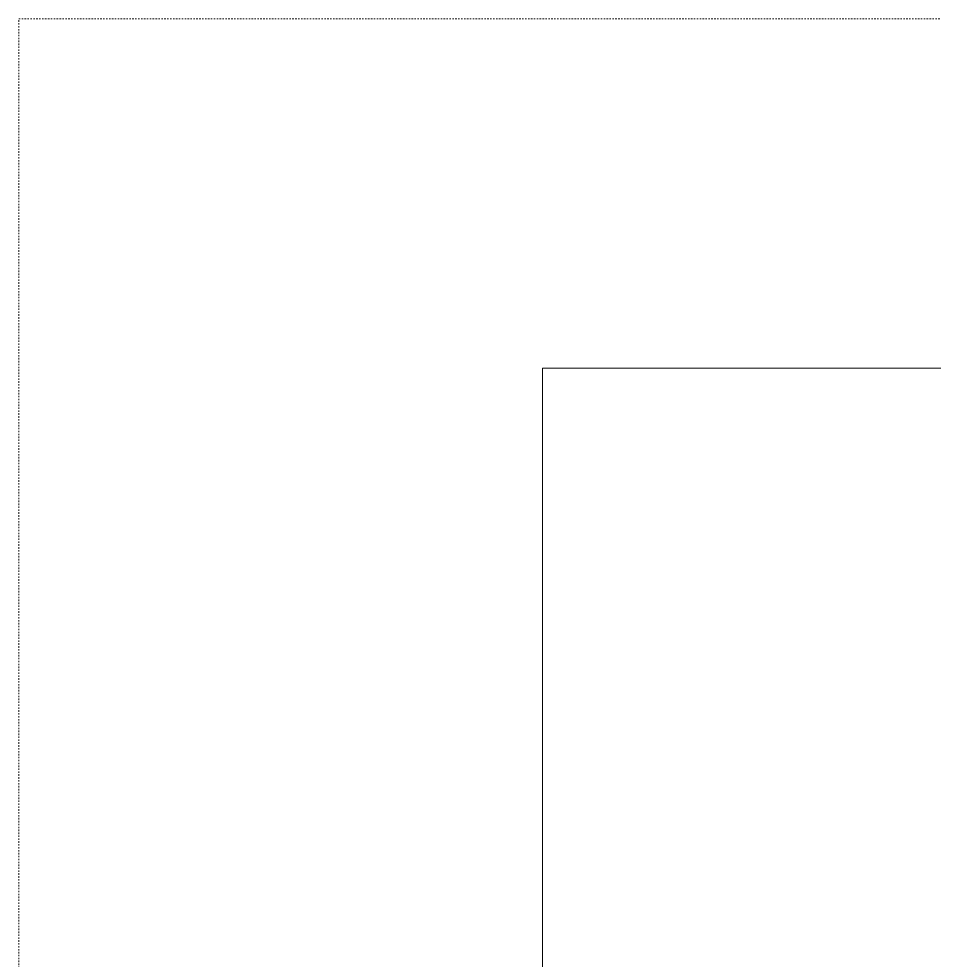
# Model space of a CAD drawing. Header units: inches. Extents: x -10205 to 13964, y -460 to 30702.
# Drawn here: x -3544.1 to -3481.2, y 11991.9 to 12056.6 of the extents above; entities that cross this region are included whole.
import ezdxf

# ---------------------------------------------------------------- set-up
doc = ezdxf.new("R2010")
doc.units = ezdxf.units.IN
doc.header["$MEASUREMENT"] = 0
doc.linetypes.add('Dash 1_16_', pattern=[0.125, 0.0625, -0.0625])
for name, color, linetype, lineweight in [('0-1', 7, 'Continuous', 5), ('0-4', 7, 'Continuous', 9), ('I-FURN-3', 7, 'Continuous', 9), ('I-FURN-HDLN-2', 254, 'Dash 1_16_', 9)]:
    doc.layers.add(name, color=color, linetype=linetype, lineweight=lineweight)

# ---------------------------------------------------------------- blocks, each defined once
blk = doc.blocks.new('Bed-Standard - King 78_ x 80_-V27-SITE PLAN - CAD FILE')
at = {"layer": 'I-FURN-3'}
for p, q in [((-28.311, 41.795), (49.689, 41.795)), ((49.689, 41.795), (49.689, -38.205))]:
    blk.add_line(p, q, dxfattribs=at)
at = {"layer": 'I-FURN-HDLN-2'}
for p, q in [((-64.311, 77.795), (73.689, 77.795)), ((73.689, 77.795), (73.689, -38.205))]:
    blk.add_line(p, q, dxfattribs=at)
blk = doc.blocks.new('1750 Ox - Unit Layouts_rvt-1-SITE PLAN - CAD FILE')
at = {"layer": '0-4', "rotation": 89.99999999999358}
blk.add_blockref('Bed-Standard - King 78_ x 80_-V27-SITE PLAN - CAD FILE', (-3466.329, 11982.901), dxfattribs=at)

msp = doc.modelspace()

# ---------------------------------------------------------------- block references
at = {"layer": '0-1'}
msp.add_blockref('1750 Ox - Unit Layouts_rvt-1-SITE PLAN - CAD FILE', (0, 0), dxfattribs=at)

doc.saveas('drawing.dxf')
